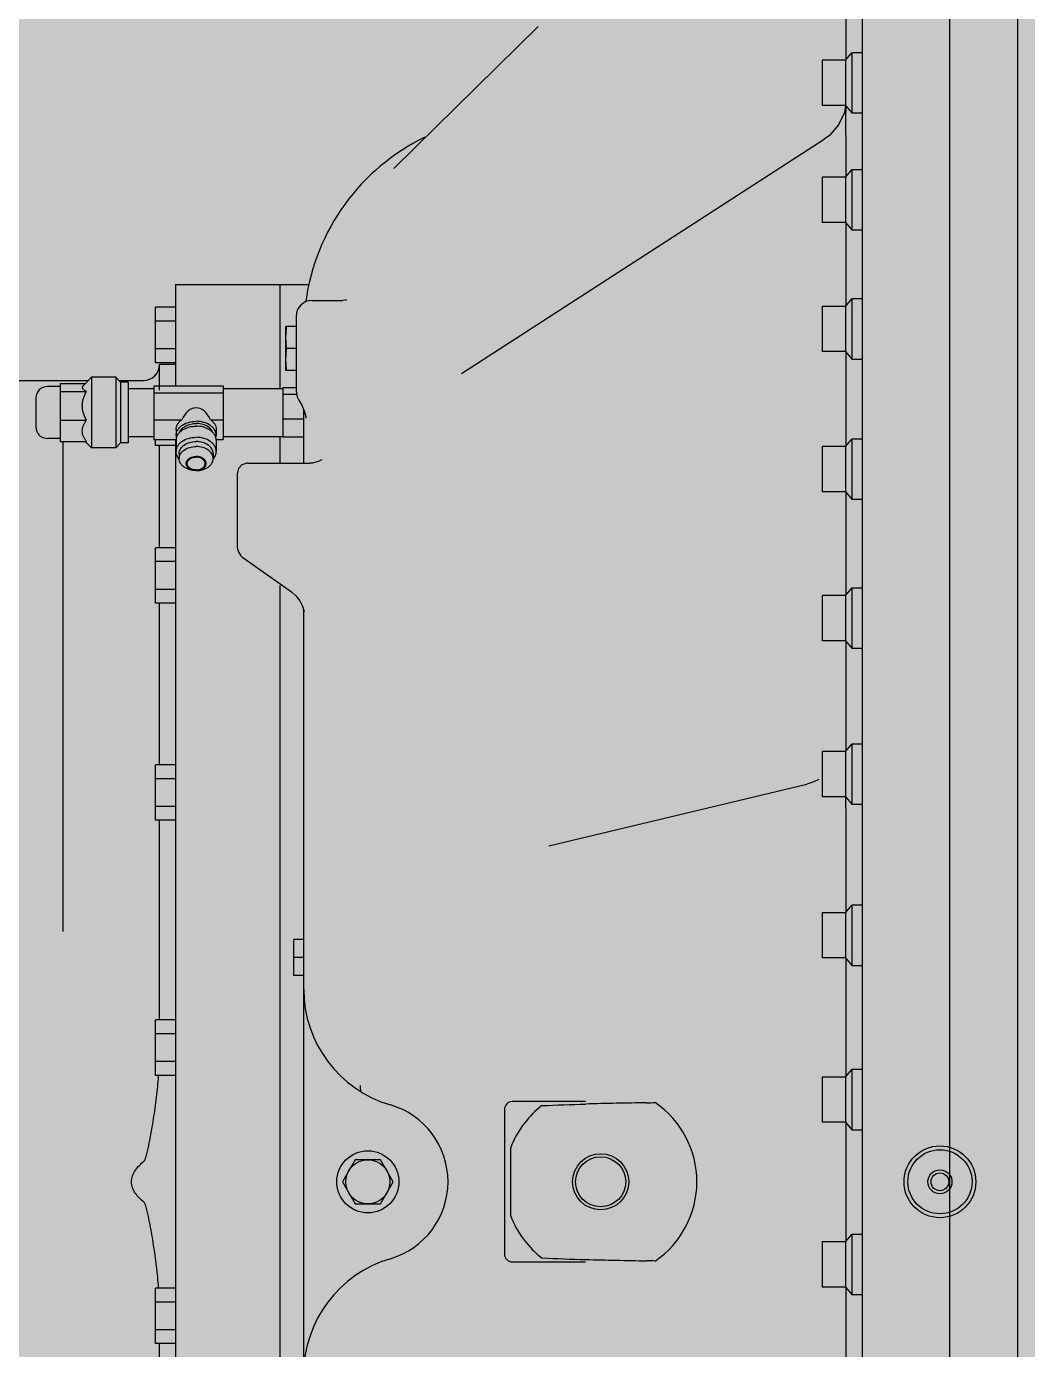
# Model space of a CAD drawing. Extents: x -18489 to 27370, y -8745 to 11880.
# Drawn here: x -16804.3 to -16764.7, y 1582.5 to 1634.9 of the extents above; entities that cross this region are included whole.
import ezdxf

# ---------------------------------------------------------------- set-up
doc = ezdxf.new("R2010")
doc.units = 0
doc.header["$LTSCALE"] = 100
for name, color, linetype in [('188K-SM-03-F10-MECH-EQ-Y2257103$0$0 Xref', 8, 'Continuous'), ('188K-SM-03-F10-MECH-EQ-Y2257103$0$M-EQU-FOUNDATION', 8, 'Continuous'), ('188K-SM-03-F10-MECH-EQ-Y2257103$0$Micron CUP L10 HVAC EQU$0$M-MECH-EQU', 136, 'Continuous'), ('188K-SM-03-F10-MECH-EQ-Y2257103$0$Micron CUP L10 HVAC EQU$0$M-PHASE1 AREA', 252, 'Continuous')]:
    doc.layers.add(name, color=color, linetype=linetype)
pattern_1 = [(50, (4473.52, 709.2), (54.6554, -4.78173), [5.715, -62.865]), (355, (4473.52, 709.2), (-10.57303, 57.31705), [4.572, -50.29218]), (100.45144, (4478.076, 708.8), (44.08237, 52.53533), [4.857, -53.42707]), (46.1842, (4473.52, 724.44), (81.32371, -12.6127), [8.5725, -94.2975]), (96.63556, (4480.3, 723.39), (71.22124, 74.22784), [7.2855, -80.14068]), (351.18415, (4473.52, 724.44), (71.22124, 74.22784), [6.858, -75.43792]), (21, (4481.14, 720.63), (45.48432, -30.67956), [5.715, -62.865]), (326, (4481.14, 720.63), (18.54061, 55.25639), [4.572, -50.292]), (71.45144, (4484.93, 718.07), (64.02493, 24.57683), [4.857, -53.42698]), (37.5, (4473.521, 709.2), (0.926581, 25.366512), [0, -49.6824, 0, -51.054, 0, -50.4825]), (7.5, (4473.52, 709.2), (20.0459, 30.054172), [0, -29.1084, 0, -48.5394, 0, -19.2405]), (327.5, (4456.529, 709.2), (40.677179, -1.718623), [0, -19.05, 0, -59.436, 0, -78.867]), (317.5, (4448.91, 709.2), (44.438754, 7.62795), [0, -24.765, 0, -39.4716, 0, -56.007])]

# ---------------------------------------------------------------- blocks, each defined once
blk = doc.blocks.new('188K-SM-03-F10-MECH-EQ-Y2257103$0$Micron CUP L10 HVAC EQU$0$A$C0c53ceb0')
at = {"layer": '188K-SM-03-F10-MECH-EQ-Y2257103$0$Micron CUP L10 HVAC EQU$0$M-PHASE1 AREA'}
for p, q in [((-6246.39325, 8178.91829), (-6246.39325, 4934.33106)), ((-6219.49758, 7377.49283), (-6219.49758, 6056.73369)), ((-6280.9009, 7323.20014), (-6280.9009, 6111.62646)), ((-6287.24421, 7161.36542), (-6287.24421, 7183.85355)), ((-6466.21966, 7118.49433), (-6409.13135, 7174.71534)), ((-6287.62481, 7161.36542), (-6285.11286, 7164.32141)), ((-6280.9009, 7164.32141), (-6285.11286, 7164.32141)), ((-6285.11286, 7164.32141), (-6285.11286, 7140.52128)), ((-6287.62481, 7161.36542), (-6296.75919, 7161.36542)), ((-6296.75919, 7161.36542), (-6296.75919, 7143.47726)), ((-6287.62481, 7161.36542), (-6287.62481, 7143.47726)), ((-6287.62481, 7143.47726), (-6296.75919, 7143.47726)), ((-6287.6133, 7143.4756), (-6288.01969, 7140.65805)), ((-6287.62481, 7143.47726), (-6285.11286, 7140.52128)), ((-6288.01969, 7140.65805), (-6290.28474, 7135.71667)), ((-6287.38841, 7139.11546), (-6287.33309, 7141.94572)), ((-6287.33309, 7141.94572), (-6287.29262, 7143.08635)), ((-6285.11286, 7140.52128), (-6280.9009, 7140.52128)), ((-6290.28474, 7135.71667), (-6293.85789, 7131.61418)), ((-6287.24421, 7128.33537), (-6287.38841, 7134.78999)), ((-6439.43861, 7037.35509), (-6295.94829, 7130.05068)), ((-6293.85789, 7131.61418), (-6295.9478, 7130.05101)), ((-6287.24421, 7115.07005), (-6287.24421, 7128.34607)), ((-6466.21259, 7118.50129), (-6466.21966, 7118.49433)), ((-6287.62481, 7115.07005), (-6285.11286, 7118.02604)), ((-6280.9009, 7118.02604), (-6285.11286, 7118.02604)), ((-6285.11286, 7118.02604), (-6285.11286, 7094.22591)), ((-6287.62481, 7115.07005), (-6296.75919, 7115.07005)), ((-6296.75919, 7115.07005), (-6296.75919, 7097.18189)), ((-6287.62481, 7115.07005), (-6287.62481, 7097.18189)), ((-6287.62481, 7097.18189), (-6296.75919, 7097.18189)), ((-6287.62481, 7097.18189), (-6285.11286, 7094.22591)), ((-6287.24421, 7063.88574), (-6287.24421, 7096.73402)), ((-6285.11286, 7094.22591), (-6280.9009, 7094.22591)), ((-6552.64863, 7072.63909), (-6511.29019, 7072.63909)), ((-6552.64863, 7072.63909), (-6552.64863, 7032.50512)), ((-6511.29019, 7072.63909), (-6511.29019, 7031.40752)), ((-6499.88825, 7072.38535), (-6511.29019, 7072.38535)), ((-6498.60356, 7066.29577), (-6486.53156, 7066.29577)), ((-6485.54372, 7066.35446), (-6486.53161, 7066.29584)), ((-6484.91911, 7066.47478), (-6485.54372, 7066.35446)), ((-6485.23546, 7066.33524), (-6484.91911, 7066.47478)), ((-6287.62481, 7063.88574), (-6285.11286, 7066.84173)), ((-6280.9009, 7066.84173), (-6285.11286, 7066.84173)), ((-6285.11286, 7066.84173), (-6285.11286, 7043.0416)), ((-6552.64863, 7063.58115), (-6560.56509, 7063.58115)), ((-6560.56509, 7041.60725), (-6560.56509, 7063.58115)), ((-6504.94688, 7059.95085), (-6504.94688, 7030.36331)), ((-6287.62481, 7063.88574), (-6296.75919, 7063.88574)), ((-6296.75919, 7063.88574), (-6296.75919, 7045.99758)), ((-6287.62481, 7063.88574), (-6287.62481, 7045.99758)), ((-6552.64863, 7058.08768), (-6560.56509, 7058.08768)), ((-6504.94688, 7055.98788), (-6508.93048, 7055.98788)), ((-6508.93048, 7038.54375), (-6508.93048, 7055.98788)), ((-6552.64863, 7047.10073), (-6560.56509, 7047.10073)), ((-6504.94688, 7047.26582), (-6508.56893, 7047.26582)), ((-6287.62481, 7045.99758), (-6296.75919, 7045.99758)), ((-6287.62481, 7045.99758), (-6285.11286, 7043.0416)), ((-6287.24421, 7008.45625), (-6287.24421, 7045.54971)), ((-6552.64863, 7041.60725), (-6560.56509, 7041.60725)), ((-6553.40982, 7040.9225), (-6558.99194, 7040.9225)), ((-6558.99194, 7030.77351), (-6558.99194, 7040.9225)), ((-6285.11286, 7043.0416), (-6280.9009, 7043.0416)), ((-6703.11212, 7034.57918), (-6587.08015, 7034.57918)), ((-6585.81149, 7035.84784), (-6589.12811, 7032.53122)), ((-6576.29651, 7035.84784), (-6585.81149, 7035.84784)), ((-6585.81149, 7035.84784), (-6585.81149, 7007.93725)), ((-6574.39352, 7033.94485), (-6576.29651, 7035.84784)), ((-6576.29651, 7035.84784), (-6576.29651, 7007.93725)), ((-6575.02785, 7034.57918), (-6565.33526, 7034.57918)), ((-6571.34873, 7033.94485), (-6574.39352, 7033.94485)), ((-6574.39352, 7033.94485), (-6574.39352, 7009.84024)), ((-6571.34873, 7033.94485), (-6571.34873, 7009.84024)), ((-6504.94688, 7038.54375), (-6508.93048, 7038.54375)), ((-6598.24439, 7032.16872), (-6603.31905, 7032.16872)), ((-6598.24439, 7033.35413), (-6588.30521, 7033.35413)), ((-6598.24439, 7033.35413), (-6598.24439, 7010.43096)), ((-6598.24439, 7030.28301), (-6587.90089, 7030.28301)), ((-6571.34873, 7031.40752), (-6561.19942, 7031.40752)), ((-6561.19942, 7032.50512), (-6533.79629, 7032.50512)), ((-6561.19942, 7032.50512), (-6561.19942, 7011.27997)), ((-6561.19942, 7029.66149), (-6533.79629, 7029.66149)), ((-6533.79629, 7032.50512), (-6533.79629, 7011.27997)), ((-6533.79629, 7031.40752), (-6510.22452, 7031.40752)), ((-6504.94688, 7031.62782), (-6510.22452, 7031.62782)), ((-6510.22452, 7031.62782), (-6510.22452, 7012.15727)), ((-6504.70737, 7029.01926), (-6510.22452, 7029.01926)), ((-6504.94688, 7030.36063), (-6504.55485, 7028.16506)), ((-6504.55485, 7028.16506), (-6503.83894, 7026.77867)), ((-6607.88624, 7027.60153), (-6607.88624, 7016.18356)), ((-6503.83873, 7026.77829), (-6502.70199, 7024.87588)), ((-6502.70199, 7024.87588), (-6501.59417, 7022.21049)), ((-6501.90208, 7001.8516), (-6501.90208, 7022.95133)), ((-6598.24439, 7018.82142), (-6587.90089, 7018.82142)), ((-6561.19942, 7019.04891), (-6550.17085, 7019.04891)), ((-6538.73527, 7019.04891), (-6533.79629, 7019.04891)), ((-6501.90208, 7019.28399), (-6510.22452, 7019.28399)), ((-6501.59417, 7022.21049), (-6501.11947, 7020.31746)), ((-6501.11947, 7020.31746), (-6501.01797, 7019.62172)), ((-6552.38221, 7015.16444), (-6552.38221, 7012.83203)), ((-6536.52391, 7015.16444), (-6536.52391, 7012.83203)), ((-6511.29019, 7012.48852), (-6511.29019, 7001.8516)), ((-6598.24439, 7011.61637), (-6603.31905, 7011.61637)), ((-6598.24439, 7010.43096), (-6587.90089, 7010.43096)), ((-6597.05185, 6816.44824), (-6597.05185, 7010.43096)), ((-6585.81149, 7007.93725), (-6588.30521, 7010.43096)), ((-6576.29651, 7007.93725), (-6585.81149, 7007.93725)), ((-6574.39352, 7009.84024), (-6576.29651, 7007.93725)), ((-6571.34873, 7009.84024), (-6574.39352, 7009.84024)), ((-6571.34873, 7012.37757), (-6561.19942, 7012.37757)), ((-6561.19942, 7011.27997), (-6552.32323, 7011.27997)), ((-6560.56509, 7008.79962), (-6560.56509, 7011.27997)), ((-6552.64863, 7008.79962), (-6560.56509, 7008.79962)), ((-6558.99194, 6968.38064), (-6558.99194, 7008.79962)), ((-6552.64863, 7011.27997), (-6552.64863, 6644.46514)), ((-6552.38221, 7010.90985), (-6552.38221, 7006.49864)), ((-6536.58289, 7011.27997), (-6533.79629, 7011.27997)), ((-6536.52391, 7010.90985), (-6536.52391, 7006.49864)), ((-6533.79629, 7012.37757), (-6510.22452, 7012.37757)), ((-6501.90208, 7012.15727), (-6510.22452, 7012.15727)), ((-6287.62481, 7008.45625), (-6296.75919, 7008.45625)), ((-6296.75919, 7008.45625), (-6296.75919, 6990.5681)), ((-6287.62481, 7008.45625), (-6285.11286, 7011.41224)), ((-6287.62481, 7008.45625), (-6287.62481, 6990.5681)), ((-6280.9009, 7011.41224), (-6285.11286, 7011.41224)), ((-6285.11286, 7011.41224), (-6285.11286, 6987.61211)), ((-6551.18966, 7005.65539), (-6551.18966, 7003.67284)), ((-6537.71646, 7005.65539), (-6537.71646, 7003.67284)), ((-6496.16651, 7002.48635), (-6498.36359, 7001.91829)), ((-6495.03153, 7003.10773), (-6496.16651, 7002.48635)), ((-6494.83985, 7003.25438), (-6495.03153, 7003.10773)), ((-6494.92242, 7003.16106), (-6494.83985, 7003.25438)), ((-6528.29029, 6997.66127), (-6528.29029, 6969.37728)), ((-6527.75242, 6999.78188), (-6528.29028, 6997.66141)), ((-6526.33398, 7001.24766), (-6527.75242, 6999.78188)), ((-6524.40815, 7001.8416), (-6526.33398, 7001.24766)), ((-6524.09632, 7001.85159), (-6524.40815, 7001.8416)), ((-6524.09998, 7001.8516), (-6499.47718, 7001.8516)), ((-6498.36359, 7001.91829), (-6499.47746, 7001.85158)), ((-6287.62481, 6990.5681), (-6296.75919, 6990.5681)), ((-6287.62481, 6990.5681), (-6285.11286, 6987.61211)), ((-6287.24421, 6949.92661), (-6287.24421, 6990.12022)), ((-6285.11286, 6987.61211), (-6280.9009, 6987.61211)), ((-6552.64863, 6968.38064), (-6560.56509, 6968.38064)), ((-6560.56509, 6946.40674), (-6560.56509, 6968.38064)), ((-6552.64863, 6962.88717), (-6560.56509, 6962.88717)), ((-6525.60928, 6964.19798), (-6506.75119, 6950.8633)), ((-6552.64863, 6951.90022), (-6560.56509, 6951.90022)), ((-6511.29019, 6953.45314), (-6511.29019, 6644.46514)), ((-6506.75154, 6950.86354), (-6505.04338, 6949.40854)), ((-6287.62481, 6949.47873), (-6285.11286, 6952.43472)), ((-6280.9009, 6952.43472), (-6285.11286, 6952.43472)), ((-6285.11286, 6952.43472), (-6285.11286, 6928.63459)), ((-6552.64863, 6946.40674), (-6560.56509, 6946.40674)), ((-6558.99194, 6882.46675), (-6558.99194, 6946.40674)), ((-6505.04338, 6949.40854), (-6503.41399, 6947.34629)), ((-6503.41399, 6947.34629), (-6502.35615, 6945.232)), ((-6502.35615, 6945.232), (-6501.86208, 6943.55574)), ((-6287.62481, 6949.47873), (-6296.75919, 6949.47873)), ((-6296.75919, 6949.47873), (-6296.75919, 6931.59058)), ((-6287.62481, 6949.47873), (-6287.62481, 6931.59058)), ((-6501.90208, 6644.46514), (-6501.90208, 6943.69146)), ((-6501.86208, 6943.55574), (-6501.78071, 6943.1052)), ((-6287.62481, 6931.59058), (-6296.75919, 6931.59058)), ((-6287.62481, 6931.59058), (-6285.11286, 6928.63459)), ((-6287.24421, 6888.14284), (-6287.24421, 6931.1427)), ((-6285.11286, 6928.63459), (-6280.9009, 6928.63459)), ((-6287.62481, 6887.69496), (-6296.75919, 6887.69496)), ((-6296.75919, 6887.69496), (-6296.75919, 6869.8068)), ((-6287.62481, 6887.69496), (-6285.11286, 6890.65095)), ((-6287.62481, 6887.69496), (-6287.62481, 6869.8068)), ((-6280.9009, 6890.65095), (-6285.11286, 6890.65095)), ((-6285.11286, 6890.65095), (-6285.11286, 6866.85082)), ((-6552.64863, 6882.46675), (-6560.56509, 6882.46675)), ((-6560.56509, 6860.49285), (-6560.56509, 6882.46675)), ((-6552.64863, 6876.97327), (-6560.56509, 6876.97327)), ((-6298.43842, 6876.56484), (-6299.76423, 6875.86543)), ((-6298.13357, 6876.75746), (-6298.43842, 6876.56484)), ((-6298.21845, 6876.69748), (-6298.13357, 6876.75746)), ((-6404.91391, 6850.33771), (-6302.90781, 6874.77918)), ((-6302.09398, 6874.99538), (-6302.91059, 6874.77857)), ((-6299.76423, 6875.86543), (-6302.09398, 6874.99538)), ((-6552.64863, 6865.98632), (-6560.56509, 6865.98632)), ((-6287.62481, 6869.8068), (-6296.75919, 6869.8068)), ((-6287.62481, 6869.8068), (-6285.11286, 6866.85082)), ((-6287.24421, 6860.75003), (-6287.38431, 6869.52378)), ((-6285.11286, 6866.85082), (-6280.9009, 6866.85082)), ((-6287.24421, 6824.32988), (-6287.24421, 6860.76511)), ((-6552.64863, 6860.49285), (-6560.56509, 6860.49285)), ((-6558.99194, 6781.48113), (-6558.99194, 6860.49285)), ((-6287.62481, 6823.882), (-6296.75919, 6823.882)), ((-6296.75919, 6823.882), (-6296.75919, 6805.99385)), ((-6287.62481, 6823.882), (-6285.11286, 6826.83799)), ((-6287.62481, 6823.882), (-6287.62481, 6805.99385)), ((-6280.9009, 6826.83799), (-6285.11286, 6826.83799)), ((-6285.11286, 6826.83799), (-6285.11286, 6803.03786)), ((-6501.90208, 6813.34963), (-6505.78419, 6813.34963)), ((-6505.78419, 6799.08986), (-6505.78419, 6813.34963)), ((-6501.90208, 6806.21974), (-6505.78419, 6806.21974)), ((-6287.62481, 6805.99385), (-6296.75919, 6805.99385)), ((-6287.62481, 6805.99385), (-6285.11286, 6803.03786)), ((-6287.24421, 6759.29033), (-6287.24421, 6805.54597)), ((-6285.11286, 6803.03786), (-6280.9009, 6803.03786)), ((-6501.90208, 6799.08986), (-6505.78419, 6799.08986)), ((-6552.64863, 6781.48113), (-6560.56509, 6781.48113)), ((-6560.56509, 6759.50723), (-6560.56509, 6781.48113)), ((-6552.64863, 6775.98765), (-6560.56509, 6775.98765)), ((-6552.64863, 6765.0007), (-6560.56509, 6765.0007)), ((-6287.62481, 6758.84245), (-6285.11286, 6761.79844)), ((-6280.9009, 6761.79844), (-6285.11286, 6761.79844)), ((-6285.11286, 6761.79844), (-6285.11286, 6737.99831)), ((-6552.64863, 6759.50723), (-6560.56509, 6759.50723)), ((-6287.62481, 6758.84245), (-6296.75919, 6758.84245)), ((-6296.75919, 6758.84245), (-6296.75919, 6740.9543)), ((-6287.62481, 6758.84245), (-6287.62481, 6740.9543)), ((-6422.48375, 6746.08509), (-6422.48375, 6688.7415)), ((-6390.35531, 6749.12989), (-6419.43895, 6749.12989)), ((-6287.62481, 6740.9543), (-6296.75919, 6740.9543)), ((-6287.62481, 6740.9543), (-6285.11286, 6737.99831)), ((-6287.24421, 6694.08627), (-6287.24421, 6740.50642)), ((-6285.11286, 6737.99831), (-6280.9009, 6737.99831)), ((-6420.12669, 6730.59901), (-6420.12669, 6704.22758)), ((-6481.5645, 6726.13536), (-6486.60018, 6717.4133)), ((-6471.49313, 6726.13536), (-6481.5645, 6726.13536)), ((-6466.45744, 6717.4133), (-6471.49313, 6726.13536)), ((-6486.60018, 6717.4133), (-6481.5645, 6708.69123)), ((-6471.49313, 6708.69123), (-6466.45744, 6717.4133)), ((-6481.5645, 6708.69123), (-6471.49313, 6708.69123)), ((-6287.62481, 6693.6384), (-6296.75919, 6693.6384)), ((-6296.75919, 6693.6384), (-6296.75919, 6675.75024)), ((-6287.62481, 6693.6384), (-6285.11286, 6696.59438)), ((-6287.62481, 6693.6384), (-6287.62481, 6675.75024)), ((-6280.9009, 6696.59438), (-6285.11286, 6696.59438)), ((-6285.11286, 6696.59438), (-6285.11286, 6672.79425)), ((-6419.43895, 6685.69671), (-6390.35531, 6685.69671)), ((-6552.64863, 6675.31936), (-6560.56509, 6675.31936)), ((-6560.56509, 6653.34547), (-6560.56509, 6675.31936)), ((-6287.62481, 6675.75024), (-6296.75919, 6675.75024)), ((-6287.62481, 6675.75024), (-6285.11286, 6672.79425)), ((-6287.24421, 6629.04966), (-6287.24421, 6675.30236)), ((-6285.11286, 6672.79425), (-6280.9009, 6672.79425)), ((-6552.64863, 6669.82589), (-6560.56509, 6669.82589)), ((-6552.64863, 6658.83894), (-6560.56509, 6658.83894)), ((-6552.64863, 6653.34547), (-6560.56509, 6653.34547)), ((-6558.99194, 6638.12183), (-6558.99194, 6653.34547))]:
    blk.add_line(p, q, dxfattribs=at)
for centre, radius in [((-6476.52881, 6717.4133), 12.29335), ((-6250.19924, 6717.4133), 14.20903), ((-6250.19924, 6717.4133), 12.68664), ((-6476.52881, 6717.4133), 8.72206), ((-6384.42384, 6717.4133), 11.10081), ((-6384.42384, 6717.4133), 9.90826), ((-6250.19924, 6717.4133), 4.75749), ((-6250.19924, 6717.4133), 3.52688)]:
    blk.add_circle(centre, radius, dxfattribs=at)
for centre, radius, start, end in [((-8290.84822, 7136.95301), 2003.46095, 359.93930709, 0.06069308), ((-6416.64789, 7054.22371), 85.25419, 116, 172.1337766), ((-6498.60356, 7059.95245), 6.34332, 90, 180), ((-6565.33526, 7040.9225), 6.34332, 270, 0), ((-6553.40982, 7041.6837), 0.7612, 270, 0), ((-6603.31905, 7027.60153), 4.56719, 90, 180), ((-6603.31905, 7016.18356), 4.56719, 180, 270), ((-6548.34387, 7012.83756), 4.03834, 180.0784011, 193.9114229), ((-6540.56225, 7012.83756), 4.03834, 346.0885771, 359.9215989), ((-6548.41156, 7010.90938), 3.97064, 174.6163223, 179.9931814), ((-6548.31573, 7010.89836), 4.06709, 166.1024259, 174.5885466), ((-6540.59039, 7010.89836), 4.06709, 5.4114534, 13.8975741), ((-6540.49455, 7010.90938), 3.97064, 0.0068186, 5.3836777), ((-6546.9318, 7007.28036), 5.66639, 220.1491911, 220.8349899), ((-6547.832, 7003.67285), 3.35766, 180.0002684, 181.3593831), ((-6541.07412, 7003.67285), 3.35766, 358.6406169, 359.9997316), ((-6541.97432, 7007.28036), 5.66639, 319.1650101, 319.8508089), ((-6521.95118, 6969.37567), 6.33911, 179.9854397, 234.8342658), ((-6454.20034, 6793.6282), 47.70175, 180, 253.6711382), ((-6460.54365, 6755.4732), 19.02995, 180, 187.1272633), ((-6476.52881, 6717.4133), 31.71659, 286.3288618, 73.6711382), ((-6419.43895, 6746.08509), 3.04479, 90, 180), ((-6384.42384, 6717.4133), 38.05991, 127.5857896, 157.2341792), ((-6334.94465, 4684.07595), 2064.85361, 90.86870216, 91.53704385), ((-6368.97066, 6927.28905), 178.61754, 270.8726947, 271.960049), ((-6384.42384, 6717.4133), 38.05991, 304.5092452, 55.4908554), ((-6384.43874, 6717.41917), 38.0439, 157.233654, 159.730416), ((-6384.43007, 6717.41084), 38.05322, 200.2698898, 202.7660402), ((-6384.42384, 6717.4133), 38.05991, 202.7658208, 232.4142104), ((-6419.43895, 6688.7415), 3.04479, 180, 270), ((-6454.20034, 6641.19839), 47.70175, 106.3288618, 180), ((-6334.93733, 8750.99261), 2065.09568, 268.46293326, 269.13145792), ((-6368.94418, 6508.4733), 177.68146, 88.0381475, 89.1282117)]:
    blk.add_arc(centre, radius, start, end, dxfattribs=at)
blk.add_ellipse((-6544.45306, 7008.43634), major_axis=(0, -15.31794), ratio=0.51763809, start_param=2.336189153, end_param=3.946996154, dxfattribs=at)
for points, knots in [([(-6508.93048, 7051.62685), (-6508.93048, 7052.35612), (-6508.86345, 7053.81651), (-6508.68061, 7055.26597), (-6508.56893, 7055.98788)], [0, 0, 0, 0, 0.499581087, 1, 1, 1, 1]), ([(-6508.56893, 7047.26582), (-6508.68061, 7047.98772), (-6508.86345, 7049.43718), (-6508.93048, 7050.89758), (-6508.93048, 7051.62685)], [0, 0, 0, 0, 0.500418918, 1, 1, 1, 1]), ([(-6508.93048, 7042.90479), (-6508.93048, 7043.63406), (-6508.86345, 7045.09445), (-6508.68061, 7046.54391), (-6508.56893, 7047.26582)], [0, 0, 0, 0, 0.499581087, 1, 1, 1, 1]), ([(-6508.56893, 7038.54375), (-6508.68061, 7039.26566), (-6508.86345, 7040.71512), (-6508.93048, 7042.17551), (-6508.93048, 7042.90479)], [0, 0, 0, 0, 0.500418918, 1, 1, 1, 1]), ([(-6587.90089, 7030.28301), (-6588.06154, 7030.36617), (-6588.36397, 7030.53209), (-6588.77459, 7030.79809), (-6589.10917, 7031.07114), (-6589.35424, 7031.35371), (-6589.4934, 7031.6544), (-6589.49638, 7031.96995), (-6589.36228, 7032.27152), (-6589.21432, 7032.44498), (-6589.1281, 7032.53122)], [0, 0, 0, 0, 0.174117047, 0.331798464, 0.47033713, 0.588523319, 0.689240802, 0.782462266, 0.882625236, 1, 1, 1, 1]), ([(-6587.90089, 7018.82142), (-6588.36118, 7019.71065), (-6588.96156, 7021.09977), (-6589.41146, 7023.0538), (-6589.53016, 7024.55222), (-6589.41146, 7026.05063), (-6588.96156, 7028.00466), (-6588.36118, 7029.39378), (-6587.90089, 7030.28301)], [0, 0, 0, 0, 0.250384352, 0.375286291, 0.499999998, 0.624713707, 0.749615648, 1, 1, 1, 1]), ([(-6587.90089, 7010.43096), (-6588.12891, 7010.75343), (-6588.55347, 7011.40818), (-6589.06843, 7012.44261), (-6589.40961, 7013.51909), (-6589.53072, 7014.62619), (-6589.40961, 7015.7333), (-6589.06843, 7016.80978), (-6588.55347, 7017.8442), (-6588.12891, 7018.49895), (-6587.90089, 7018.82142)], [0, 0, 0, 0, 0.130062604, 0.256540354, 0.379456473, 0.499999999, 0.620543527, 0.743459646, 0.869937396, 1, 1, 1, 1]), ([(-6552.38221, 7015.16444), (-6552.38221, 7015.52314), (-6552.281, 7016.25647), (-6551.8372, 7017.30038), (-6551.1241, 7018.2582), (-6550.50933, 7018.7998), (-6550.17085, 7019.04891)], [0, 0, 0, 0, 0.232442341, 0.472924853, 0.727653159, 1, 1, 1, 1]), ([(-6552.38221, 7012.83203), (-6552.38221, 7013.20016), (-6552.27536, 7013.95361), (-6551.80786, 7015.02272), (-6551.05795, 7015.99912), (-6549.68734, 7017.16313), (-6547.45431, 7018.17283), (-6545.47449, 7018.43879), (-6544.45306, 7018.43879)], [0, 0, 0, 0, 0.103456442, 0.210669765, 0.32449915, 0.446431376, 0.712943019, 1, 1, 1, 1]), ([(-6536.52391, 7012.83203), (-6536.52391, 7013.20016), (-6536.63076, 7013.95361), (-6537.09826, 7015.02272), (-6537.84817, 7015.99912), (-6539.21878, 7017.16313), (-6541.45181, 7018.17283), (-6543.43163, 7018.43879), (-6544.45306, 7018.43879)], [0, 0, 0, 0, 0.103456442, 0.210669765, 0.32449915, 0.446431376, 0.712943019, 1, 1, 1, 1]), ([(-6538.73527, 7019.04891), (-6538.39679, 7018.7998), (-6537.78201, 7018.2582), (-6537.06892, 7017.30038), (-6536.62512, 7016.25647), (-6536.52391, 7015.52314), (-6536.52391, 7015.16444)], [0, 0, 0, 0, 0.272346841, 0.527075147, 0.767557659, 1, 1, 1, 1]), ([(-6552.26376, 7011.87523), (-6552.18299, 7012.20215), (-6551.93373, 7012.85422), (-6551.33827, 7013.74784), (-6550.53545, 7014.55114), (-6549.19132, 7015.4931), (-6547.14359, 7016.30233), (-6545.36503, 7016.5166), (-6544.45306, 7016.5166)], [0, 0, 0, 0, 0.104029122, 0.21335618, 0.329451805, 0.452802778, 0.718279104, 1, 1, 1, 1]), ([(-6550.93835, 7014.12093), (-6550.73278, 7014.63793), (-6550.04472, 7015.63868), (-6548.50737, 7016.73772), (-6546.58305, 7017.43727), (-6545.17319, 7017.59553), (-6544.45306, 7017.59553)], [0, 0, 0, 0, 0.21539931, 0.456374287, 0.72120373, 1, 1, 1, 1]), ([(-6537.96777, 7014.12093), (-6538.17334, 7014.63793), (-6538.8614, 7015.63868), (-6540.39875, 7016.73772), (-6542.32307, 7017.43727), (-6543.73293, 7017.59553), (-6544.45306, 7017.59553)], [0, 0, 0, 0, 0.21539931, 0.456374287, 0.72120373, 1, 1, 1, 1]), ([(-6536.64236, 7011.87523), (-6536.72313, 7012.20215), (-6536.97239, 7012.85422), (-6537.56785, 7013.74784), (-6538.37066, 7014.55114), (-6539.7148, 7015.4931), (-6541.76253, 7016.30233), (-6543.54109, 7016.5166), (-6544.45306, 7016.5166)], [0, 0, 0, 0, 0.104029122, 0.21335618, 0.329451805, 0.452802778, 0.718279104, 1, 1, 1, 1]), ([(-6552.38221, 7006.49864), (-6552.38221, 7006.86677), (-6552.27536, 7007.62022), (-6551.80786, 7008.68933), (-6551.05795, 7009.66573), (-6549.68734, 7010.82974), (-6547.45431, 7011.83945), (-6545.47449, 7012.1054), (-6544.45306, 7012.1054)], [0, 0, 0, 0, 0.103456442, 0.210669765, 0.32449915, 0.446431376, 0.712943019, 1, 1, 1, 1]), ([(-6551.18966, 7005.65539), (-6551.18966, 7005.96815), (-6551.09889, 7006.60828), (-6550.7017, 7007.5166), (-6550.06457, 7008.34615), (-6548.9001, 7009.33509), (-6547.00292, 7010.19293), (-6545.32087, 7010.41889), (-6544.45306, 7010.41889)], [0, 0, 0, 0, 0.103456442, 0.210669765, 0.32449915, 0.446431376, 0.712943019, 1, 1, 1, 1]), ([(-6551.18966, 7003.67284), (-6551.18966, 7003.9856), (-6551.09889, 7004.62573), (-6550.7017, 7005.53405), (-6550.06457, 7006.3636), (-6548.9001, 7007.35254), (-6547.00292, 7008.21039), (-6545.32087, 7008.43634), (-6544.45306, 7008.43634)], [0, 0, 0, 0, 0.103456442, 0.210669765, 0.32449915, 0.446431376, 0.712943019, 1, 1, 1, 1]), ([(-6536.52391, 7006.49864), (-6536.52391, 7006.86677), (-6536.63076, 7007.62022), (-6537.09826, 7008.68933), (-6537.84817, 7009.66573), (-6539.21878, 7010.82974), (-6541.45181, 7011.83945), (-6543.43163, 7012.1054), (-6544.45306, 7012.1054)], [0, 0, 0, 0, 0.103456442, 0.210669765, 0.32449915, 0.446431376, 0.712943019, 1, 1, 1, 1]), ([(-6537.71646, 7005.65539), (-6537.71646, 7005.96815), (-6537.80723, 7006.60828), (-6538.20442, 7007.5166), (-6538.84154, 7008.34615), (-6540.00602, 7009.33509), (-6541.9032, 7010.19293), (-6543.58525, 7010.41889), (-6544.45306, 7010.41889)], [0, 0, 0, 0, 0.103456442, 0.210669765, 0.32449915, 0.446431376, 0.712943019, 1, 1, 1, 1]), ([(-6537.71646, 7003.67284), (-6537.71646, 7003.9856), (-6537.80723, 7004.62573), (-6538.20442, 7005.53405), (-6538.84154, 7006.3636), (-6540.00602, 7007.35254), (-6541.9032, 7008.21039), (-6543.58525, 7008.43634), (-6544.45306, 7008.43634)], [0, 0, 0, 0, 0.103456442, 0.210669765, 0.32449915, 0.446431376, 0.712943019, 1, 1, 1, 1]), ([(-6551.26301, 7003.62678), (-6551.61003, 7004.03818), (-6552.1744, 7004.94134), (-6552.38221, 7005.99316), (-6552.38221, 7006.49864)], [0, 0, 0, 0, 0.515678245, 1, 1, 1, 1]), ([(-6544.45306, 6998.90934), (-6545.31192, 6998.90934), (-6546.97767, 6999.1309), (-6548.86035, 6999.97157), (-6550.02428, 7000.9417), (-6550.6674, 7001.75678), (-6551.07731, 7002.65077), (-6551.18137, 7003.28334), (-6551.18872, 7003.5932)], [0, 0, 0, 0, 0.28658128, 0.553050067, 0.675143239, 0.789196022, 0.896578228, 1, 1, 1, 1]), ([(-6544.45306, 6998.90934), (-6544.96298, 6998.90934), (-6545.95243, 6999.04345), (-6547.24823, 6999.62602), (-6548.03804, 7000.41616), (-6548.35788, 7001.14859), (-6548.43752, 7001.70823), (-6548.35788, 7002.26787), (-6548.03804, 7003.00031), (-6547.24823, 7003.79044), (-6545.95243, 7004.37302), (-6544.96298, 7004.50712), (-6544.45306, 7004.50712)], [0, 0, 0, 0, 0.14372588, 0.277152805, 0.39452528, 0.448202845, 0.5, 0.551797155, 0.60547472, 0.722847195, 0.85627412, 1, 1, 1, 1]), ([(-6548.018, 7001.70823), (-6548.018, 7001.87374), (-6547.96994, 7002.21249), (-6547.75974, 7002.69315), (-6547.42262, 7003.13216), (-6546.80642, 7003.6555), (-6545.80244, 7004.10944), (-6544.91232, 7004.22903), (-6544.45306, 7004.22903)], [0, 0, 0, 0, 0.103456958, 0.210669749, 0.324495729, 0.446429324, 0.712929363, 1, 1, 1, 1]), ([(-6544.45306, 6998.90934), (-6543.94314, 6998.90934), (-6542.95369, 6999.04345), (-6541.65788, 6999.62602), (-6540.86808, 7000.41616), (-6540.54824, 7001.14859), (-6540.4686, 7001.70823), (-6540.54824, 7002.26787), (-6540.86808, 7003.00031), (-6541.65788, 7003.79044), (-6542.95369, 7004.37302), (-6543.94314, 7004.50712), (-6544.45306, 7004.50712)], [0, 0, 0, 0, 0.14372588, 0.277152805, 0.39452528, 0.448202845, 0.5, 0.551797155, 0.60547472, 0.722847195, 0.85627412, 1, 1, 1, 1]), ([(-6540.88811, 7001.70823), (-6540.88811, 7001.87374), (-6540.93617, 7002.21249), (-6541.14638, 7002.69315), (-6541.48349, 7003.13216), (-6542.0997, 7003.6555), (-6543.10368, 7004.10944), (-6543.9938, 7004.22903), (-6544.45306, 7004.22903)], [0, 0, 0, 0, 0.103456958, 0.210669749, 0.324495729, 0.446429324, 0.712929363, 1, 1, 1, 1]), ([(-6544.45306, 6998.90934), (-6543.59419, 6998.90934), (-6541.92845, 6999.1309), (-6540.04577, 6999.97157), (-6538.88184, 7000.9417), (-6538.23872, 7001.75678), (-6537.82881, 7002.65077), (-6537.72475, 7003.28334), (-6537.7174, 7003.5932)], [0, 0, 0, 0, 0.28658128, 0.553050067, 0.675143239, 0.789196022, 0.896578228, 1, 1, 1, 1]), ([(-6537.64311, 7003.62678), (-6537.29609, 7004.03818), (-6536.73172, 7004.94134), (-6536.52391, 7005.99316), (-6536.52391, 7006.49864)], [0, 0, 0, 0, 0.515678245, 1, 1, 1, 1]), ([(-6544.45306, 6999.18744), (-6544.91232, 6999.18744), (-6545.80244, 6999.30703), (-6546.80642, 6999.76097), (-6547.42262, 7000.2843), (-6547.75974, 7000.72332), (-6547.96994, 7001.20397), (-6548.018, 7001.54272), (-6548.018, 7001.70823)], [0, 0, 0, 0, 0.287070636, 0.553570676, 0.675504272, 0.789330251, 0.896543042, 1, 1, 1, 1]), ([(-6544.45306, 6999.18744), (-6543.9938, 6999.18744), (-6543.10368, 6999.30703), (-6542.0997, 6999.76097), (-6541.48349, 7000.2843), (-6541.14638, 7000.72332), (-6540.93617, 7001.20397), (-6540.88811, 7001.54272), (-6540.88811, 7001.70823)], [0, 0, 0, 0, 0.287070636, 0.553570676, 0.675504272, 0.789330251, 0.896543042, 1, 1, 1, 1]), ([(-6565.11388, 6725.53736), (-6564.97547, 6725.65177), (-6564.78587, 6725.97253), (-6564.50093, 6726.62897), (-6564.22601, 6727.49129), (-6563.94224, 6728.5337), (-6563.60098, 6729.93479), (-6563.21625, 6731.6949), (-6562.79076, 6733.81422), (-6562.39097, 6735.93776), (-6561.8857, 6738.77251), (-6561.30034, 6742.32147), (-6560.66896, 6746.58791), (-6559.9318, 6752.27938), (-6559.50999, 6756.56217), (-6559.30998, 6759.42054)], [0, 0, 0, 0, 0.015614886, 0.03128385, 0.062622577, 0.093964732, 0.125304382, 0.187971457, 0.250621631, 0.313251559, 0.37585836, 0.500990207, 0.625995527, 0.750851049, 1, 1, 1, 1]), ([(-6570.0309, 6717.4133), (-6570.0309, 6718.22801), (-6569.718, 6719.86859), (-6568.53699, 6722.03844), (-6566.9539, 6723.91849), (-6565.74273, 6725.01757), (-6565.11388, 6725.53736)], [0, 0, 0, 0, 0.249744859, 0.499769215, 0.749902502, 1, 1, 1, 1]), ([(-6565.11388, 6709.28923), (-6565.74273, 6709.80902), (-6566.9539, 6710.9081), (-6568.53699, 6712.78815), (-6569.718, 6714.95801), (-6570.0309, 6716.59859), (-6570.0309, 6717.4133)], [0, 0, 0, 0, 0.250097272, 0.500230231, 0.750255171, 1, 1, 1, 1]), ([(-6559.31021, 6675.40934), (-6559.51025, 6678.26745), (-6559.9321, 6682.54984), (-6560.66926, 6688.24079), (-6561.30061, 6692.50683), (-6561.88593, 6696.05546), (-6562.39117, 6698.88994), (-6562.79094, 6701.01328), (-6563.21639, 6703.13241), (-6563.6011, 6704.89235), (-6563.94235, 6706.29331), (-6564.22611, 6707.33562), (-6564.50102, 6708.19787), (-6564.78595, 6708.8542), (-6564.97552, 6709.17486), (-6565.11388, 6709.28923)], [0, 0, 0, 0, 0.249150235, 0.374006229, 0.499011959, 0.624144181, 0.686751162, 0.749381269, 0.812031623, 0.874698896, 0.906038663, 0.937380981, 0.96872001, 0.984389825, 1, 1, 1, 1])]:
    blk.add_open_spline(points, degree=3, knots=knots, dxfattribs=at)
for points in [[(-6407.63843, 6747.57352), (-6401.87187, 6747.8429), (-6396.10142, 6748.02814), (-6390.33075, 6748.18661)], [(-6407.63843, 6687.25307), (-6401.87187, 6686.98369), (-6396.10142, 6686.79846), (-6390.33075, 6686.63999)]]:
    blk.add_open_spline(points, degree=3, dxfattribs=at)
blk = doc.blocks.new('188K-SM-03-F10-MECH-EQ-Y2257103$0$Micron CUP L10 HVAC EQU')
at = {"layer": '188K-SM-03-F10-MECH-EQ-Y2257103$0$Micron CUP L10 HVAC EQU$0$M-MECH-EQU'}
blk.add_blockref('188K-SM-03-F10-MECH-EQ-Y2257103$0$Micron CUP L10 HVAC EQU$0$A$C0c53ceb0', (-206166.7, 2082.18), dxfattribs=at)
blk = doc.blocks.new('188K-SM-03-F10-MECH-EQ-Y2257103')
at = {"layer": '188K-SM-03-F10-MECH-EQ-Y2257103$0$M-EQU-FOUNDATION'}
h = blk.add_hatch(dxfattribs=at)
h.set_pattern_fill('AR-CONC', color=256, scale=0.3)
h.set_pattern_definition(pattern_1)
h.paths.add_polyline_path([(-17043.149, 4192.459), (-16393.149, 4192.459), (-16393.149, 1372.459), (-17043.149, 1372.459)], flags=16)
h.paths.add_polyline_path([(-17048.149, 4197.459), (-16388.149, 4197.459), (-16388.149, 1367.459), (-17048.149, 1367.459)])
h = blk.add_hatch(dxfattribs=at)
h.set_pattern_fill('AR-CONC', color=256, scale=0.3)
h.set_pattern_definition(pattern_1)
h.paths.add_polyline_path([(-17033.149, 4182.459), (-16403.149, 4182.459), (-16403.149, 1382.459), (-17033.149, 1382.459)])
at = {"layer": '188K-SM-03-F10-MECH-EQ-Y2257103$0$0 Xref', "xscale": 0.1, "yscale": 0.1, "zscale": 0.1}
blk.add_blockref('188K-SM-03-F10-MECH-EQ-Y2257103$0$Micron CUP L10 HVAC EQU', (4473.521, 709.199), dxfattribs=at)

msp = doc.modelspace()

# ---------------------------------------------------------------- block references
msp.add_blockref('188K-SM-03-F10-MECH-EQ-Y2257103', (0, 0))

doc.saveas('drawing.dxf')
